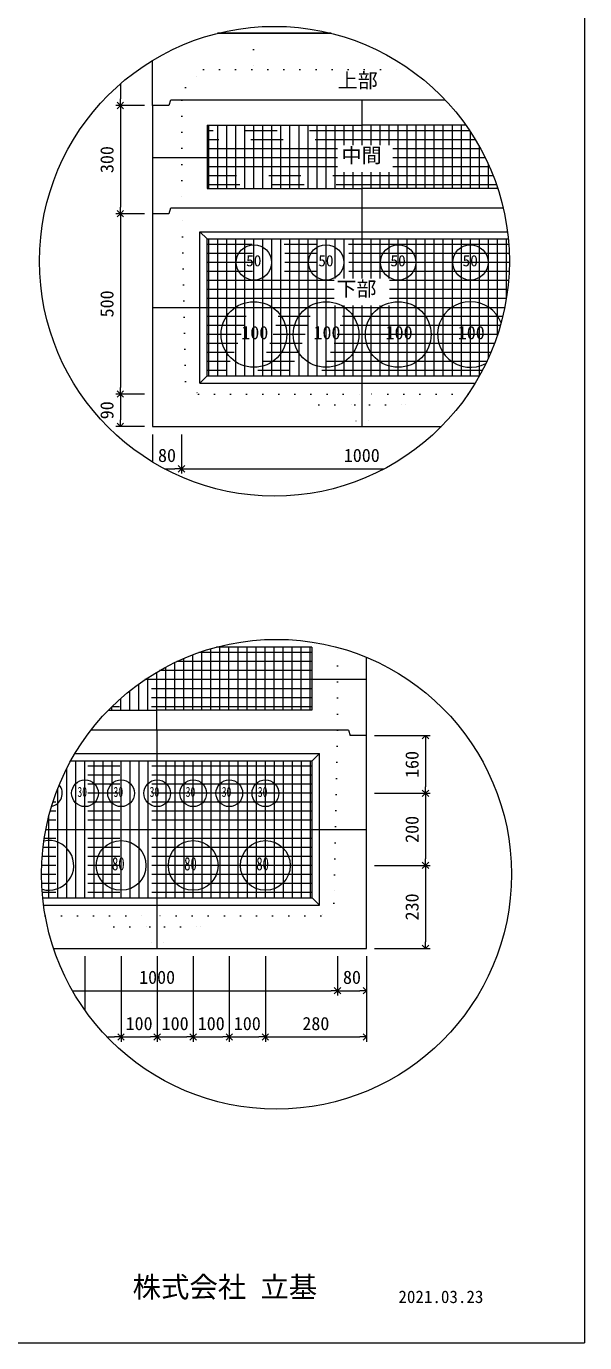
# Model space of a CAD drawing. Units: millimetres, scale not verified. Extents: x -9756 to 9756, y -4566 to 4566.
# Drawn here: x -5895 to -3685, y -3984 to 1229 of the extents above; entities that cross this region are included whole.
import ezdxf
from ezdxf.enums import TextEntityAlignment as Align

# ---------------------------------------------------------------- set-up
doc = ezdxf.new("R2010")
doc.units = ezdxf.units.MM
doc.header["$LTSCALE"] = 20
for name, pattern in [('DASHED1', [1.8, 1.2, -0.6]), ('USER2', [50.8, 31.75, -6.35, 6.35, -6.35]), ('USER5', [3.185, 0.01, -3.175])]:
    doc.linetypes.add(name, pattern=pattern)
for name, color, linetype, lineweight in [('0-2_waku', 7, 'Continuous', 18), ('0-3_gaikei', 7, 'Continuous', 18), ('0-4_kakure', 7, 'DASHED1', 5), ('0-5_sunpou', 7, 'Continuous', 18), ('0-7_hole', 7, 'Continuous', 18), ('0-8_uchigawa', 6, 'Continuous', 18), ('0-D_文字１', 7, 'Continuous', 18), ('0-E_コア部分\u3000寸法補助線3', 150, 'USER2', 18), ('0-F_コア部分\u3000寸法補助線2', 150, 'USER2', 18), ('1-0_コア部分\u3000中心補助線', 1, 'Continuous', 18), ('1-1_コア部分\u3000寸法補助線', 7, 'USER2', 5), ('1-2_uchigawa2', 6, 'USER2', 18)]:
    doc.layers.add(name, color=color, linetype=linetype, lineweight=lineweight)
doc.styles.add('ＭＳ ゴシック', font='')
doc.styles.get('ＭＳ ゴシック').set_extended_font_data('MS Gothic')

# ---------------------------------------------------------------- blocks, each defined once
blk = doc.blocks.new('_Open90')
at = {"layer": '0-5_sunpou', "lineweight": 5}
blk.add_line((0, 0), (-1, 0), dxfattribs=at)
blk.add_lwpolyline([(-0.5, 0.5), (0, 0), (-0.5, -0.5)], dxfattribs=at)

msp = doc.modelspace()

# ---------------------------------------------------------------- linework, layer by layer
at = {"layer": '0-2_waku'}
for p in [(-3684.67, 4565.84), (-9755.87, -3984.16)]:
    msp.add_line(p, (-3684.67, -3984.16), dxfattribs=at)
at = {"layer": '0-3_gaikei'}
for p, q in [((-5138.47, 1201.6), (-5031.25, 1201.6)), ((-5138.47, 1201.6), (-5031.25, 1201.6)), ((-5138.47, 1201.6), (-5031.25, 1201.6)), ((-4687.9, 1201.6), (-5138.47, 1201.6)), ((-5138.38, 1201.6), (-4687.9, 1201.6)), ((-5138.38, 1201.6), (-4687.9, 1201.6)), ((-5395.52, 915.89), (-5395.52, 1094.48)), ((-5395.52, 915.89), (-5395.52, -355.49)), ((-5331.23, 915.89), (-5395.52, 915.89)), ((-5331.23, 915.89), (-5395.52, 915.89)), ((-5324.09, 937.32), (-5331.23, 915.89)), ((-4565.76, 937.32), (-5322.87, 937.32)), ((-4236.45, 937.32), (-4566.98, 937.32)), ((-5331.23, 487.34), (-5395.52, 487.34)), ((-5331.23, 487.34), (-5395.52, 487.34)), ((-5324.09, 508.77), (-5331.23, 487.34)), ((-4565.76, 508.77), (-5322.87, 508.77)), ((-4006.87, 508.77), (-4566.98, 508.77)), ((-5395.52, -355.49), (-4252.09, -355.49)), ((-5395.52, -355.49), (-4252.09, -355.49)), ((-5395.52, -355.49), (-4252.09, -355.49)), ((-4548.92, -1979.61), (-4548.92, -1269.41)), ((-4620.34, -1558.2), (-4613.2, -1579.62)), ((-4548.92, -1579.62), (-4613.2, -1579.62))]:
    msp.add_line(p, q, dxfattribs=at)
for points in [[(-4620.34, -1558.2), (-5377.46, -1558.2), (-5639.48, -1558.2)], [(-5787.59, -2422.45), (-4548.92, -2422.45), (-4548.92, -1579.62)], [(-5769.44, -2422.45), (-4548.92, -2422.45), (-4548.92, -1579.62)]]:
    msp.add_lwpolyline(points, dxfattribs=at)
at = {"layer": '0-4_kakure', "linetype": 'USER5', "lineweight": 18}
for p, q in [((-4995.53, 1201.6), (-4995.53, 1225.64)), ((-4995.53, 1201.6), (-4995.53, 1058.74)), ((-5265.73, 987.32), (-5194.31, 1058.74)), ((-5194.31, 1058.74), (-4376.33, 1058.74)), ((-5265.73, 987.32), (-5280.02, 937.32)), ((-5280.02, 937.32), (-5280.02, 508.77)), ((-5265.27, -176.92), (-5280.02, 508.77)), ((-5265.27, -176.92), (-5214.19, -226.92)), ((-5214.19, -226.92), (-4565.76, -226.92)), ((-4737.18, -269.78), (-4780.04, -226.92)), ((-4145.85, -226.92), (-4565.76, -226.92)), ((-4394.34, -269.78), (-4351.48, -226.92)), ((-4737.18, -269.78), (-4594.33, -269.78)), ((-4594.33, -269.78), (-4588.62, -355.49)), ((-4537.19, -269.78), (-4542.9, -355.49)), ((-4537.19, -269.78), (-4394.34, -269.78)), ((-4663.2, -1558.2), (-4663.2, -1230.56)), ((-4663.2, -1558.2), (-4677.94, -2243.89)), ((-5820.37, -2293.88), (-5377.45, -2293.88)), ((-5548.88, -2336.74), (-5591.73, -2293.88)), ((-4729.03, -2293.88), (-5377.45, -2293.88)), ((-5206.03, -2336.74), (-5163.18, -2293.88)), ((-4677.94, -2243.89), (-4729.03, -2293.88)), ((-5548.88, -2336.74), (-5406.02, -2336.74)), ((-5406.02, -2336.74), (-5400.31, -2422.45)), ((-5348.88, -2336.74), (-5354.6, -2422.45)), ((-5348.88, -2336.74), (-5206.03, -2336.74))]:
    msp.add_line(p, q, dxfattribs=at)
at = {"layer": '0-5_sunpou', "color": 150}
for p, q in [((-5523.11, 1001.44), (-5523.11, 941.61)), ((-5426.94, 915.89), (-5541.68, 915.89)), ((-5458.37, 915.89), (-5541.68, 915.89)), ((-5523.11, 890.18), (-5523.11, 513.05)), ((-5426.94, 487.34), (-5541.68, 487.34)), ((-5426.94, 487.34), (-5541.68, 487.34)), ((-5523.11, 461.62), (-5523.11, -201.21)), ((-5426.94, -226.92), (-5541.68, -226.92)), ((-5458.37, -226.92), (-5541.68, -226.92)), ((-5523.11, -252.63), (-5523.11, -329.77)), ((-5426.94, -355.49), (-5541.68, -355.49)), ((-5395.52, -386.91), (-5395.52, -496.46)), ((-5281.24, -386.91), (-5281.24, -541.79)), ((-5281.24, -386.91), (-5281.24, -541.79)), ((-5348.33, -523.22), (-5306.95, -523.22)), ((-5255.52, -523.22), (-4478.05, -523.22)), ((-4517.49, -1579.62), (-4296.64, -1579.62)), ((-4315.21, -1605.34), (-4315.21, -1782.47)), ((-4517.49, -1808.19), (-4296.64, -1808.19)), ((-4517.49, -1808.19), (-4296.64, -1808.19)), ((-4315.21, -1833.9), (-4315.21, -2068.18)), ((-4517.49, -2093.89), (-4296.64, -2093.89)), ((-4517.49, -2093.89), (-4296.64, -2093.89)), ((-4315.21, -2119.6), (-4315.21, -2396.74)), ((-4517.49, -2422.45), (-4296.64, -2422.45)), ((-5663.16, -2453.88), (-5663.16, -2667.76)), ((-5520.31, -2453.88), (-5520.31, -2792.07)), ((-5520.31, -2453.88), (-5520.31, -2792.07)), ((-5377.45, -2453.88), (-5377.45, -2792.07)), ((-5377.45, -2453.88), (-5377.45, -2792.07)), ((-5234.6, -2453.88), (-5234.6, -2792.07)), ((-5234.6, -2453.88), (-5234.6, -2792.07)), ((-5091.75, -2453.88), (-5091.75, -2792.07)), ((-5091.75, -2453.88), (-5091.75, -2792.07)), ((-4948.9, -2453.88), (-4948.9, -2792.07)), ((-4948.9, -2453.88), (-4948.9, -2792.07)), ((-4663.2, -2453.88), (-4663.2, -2608.75)), ((-4663.2, -2453.88), (-4663.2, -2608.75)), ((-4548.92, -2453.88), (-4548.92, -2608.75)), ((-4548.92, -2453.88), (-4548.92, -2792.07)), ((-5712.7, -2590.18), (-4688.91, -2590.18)), ((-4637.49, -2590.18), (-4574.63, -2590.18)), ((-5575.59, -2773.5), (-5546.02, -2773.5)), ((-5494.59, -2773.5), (-5403.17, -2773.5)), ((-5351.74, -2773.5), (-5260.32, -2773.5)), ((-5208.89, -2773.5), (-5117.46, -2773.5)), ((-5066.04, -2773.5), (-4974.61, -2773.5)), ((-4923.19, -2773.5), (-4574.63, -2773.5))]:
    msp.add_line(p, q, dxfattribs=at)
for centre in [(-4913.19, 299.01), (-4904.84, -2128.91)]:
    msp.add_circle(centre, 930.28, dxfattribs=at)
at = {"layer": '0-7_hole'}
for centre, radius in [((-4994.31, 294.49), 70), ((-4708.61, 294.49), 70), ((-4422.91, 294.49), 70), ((-4137.2, 294.49), 70), ((-4994.31, 8.78), 130), ((-4708.61, 8.78), 130), ((-4422.91, 8.78), 130), ((-5663.16, -1808.19), 52.85), ((-5520.31, -1808.19), 52.85), ((-5377.45, -1808.19), 52.85), ((-5234.6, -1808.19), 52.85), ((-5091.75, -1808.19), 52.85), ((-4948.9, -1808.19), 52.85), ((-5520.31, -2093.89), 98.57), ((-5234.6, -2093.89), 98.57), ((-4948.9, -2093.89), 98.57)]:
    msp.add_circle(centre, radius, dxfattribs=at)
for centre, radius, start, end in [((-4137.2, 8.78), 130, 20.66629, 298.32089), ((-5806.01, -1808.19), 52.85, 281.59033, 39.2294), ((-5806.01, -2093.89), 98.57, 253.99064, 101.55918)]:
    msp.add_arc(centre, radius, start, end, dxfattribs=at)
at = {"layer": '0-8_uchigawa'}
for p, q in [((-5208.59, 415.91), (-5180.02, 387.34)), ((-5208.59, -184.07), (-5208.59, 415.91)), ((-5180.02, 387.34), (-4565.76, 387.34)), ((-5180.02, -155.5), (-5180.02, 387.34)), ((-4565.76, 387.34), (-3987.11, 387.34)), ((-5208.59, -184.07), (-5180.02, -155.5)), ((-5180.02, -155.5), (-4101.5, -155.5)), ((-5208.59, -184.07), (-4118.17, -184.07)), ((-4734.62, -2251.03), (-4734.62, -1651.05)), ((-4763.19, -2222.46), (-4763.19, -1679.62)), ((-5830.4, -2222.46), (-4763.19, -2222.46)), ((-4734.62, -2251.03), (-4763.19, -2222.46)), ((-5827.06, -2251.03), (-4734.62, -2251.03))]:
    msp.add_line(p, q, dxfattribs=at)
for points in [[(-5208.59, 415.91), (-4565.76, 415.91), (-3990.28, 415.91)], [(-5719.43, -1679.62), (-5377.45, -1679.62), (-4763.19, -1679.62), (-4734.62, -1651.05)], [(-5703, -1651.05), (-5377.45, -1651.05), (-4734.62, -1651.05)]]:
    msp.add_lwpolyline(points, dxfattribs=at)
at = {"layer": '0-E_コア部分\u3000寸法補助線3'}
for p, q in [((-5172.88, 587.33), (-5172.88, 837.32)), ((-5101.45, 587.33), (-5101.45, 837.32)), ((-5030.03, 587.33), (-5030.03, 837.32)), ((-4958.6, 587.33), (-4958.6, 837.32)), ((-4887.18, 587.33), (-4887.18, 837.32)), ((-4815.75, 587.33), (-4815.75, 837.32)), ((-4744.32, 587.33), (-4744.32, 837.32)), ((-4672.9, 587.33), (-4672.9, 837.32)), ((-4601.47, 758.41), (-4601.47, 837.32)), ((-4530.05, 758.41), (-4530.05, 837.32)), ((-4458.62, 758.41), (-4458.62, 837.32)), ((-4387.19, 587.33), (-4387.19, 837.32)), ((-4315.77, 587.33), (-4315.77, 837.32)), ((-4244.34, 587.33), (-4244.34, 837.32)), ((-4172.92, 587.33), (-4172.92, 837.32)), ((-4662.97, 744.47), (-5180.02, 744.47)), ((-4096.5, 744.47), (-4444.41, 744.47)), ((-4101.49, 587.33), (-4101.49, 753.51)), ((-4662.97, 673.04), (-5180.02, 673.04)), ((-4601.47, 587.33), (-4601.47, 651.47)), ((-4530.05, 587.33), (-4530.05, 651.47)), ((-4458.62, 587.33), (-4458.62, 651.47)), ((-4061.42, 673.04), (-4444.41, 673.04)), ((-4030.07, 587.33), (-4030.07, 591.43)), ((-3985.32, 365.91), (-5180.02, 365.91)), ((-5172.88, -155.5), (-5172.88, 387.34)), ((-5101.45, -155.5), (-5101.45, 387.34)), ((-5030.03, -155.5), (-5030.03, 387.34)), ((-4958.6, -155.5), (-4958.6, 387.34)), ((-4887.18, -155.5), (-4887.18, 387.34)), ((-4815.75, -155.5), (-4815.75, 387.34)), ((-4744.32, -155.5), (-4744.32, 387.34)), ((-4672.9, 231.05), (-4672.9, 387.34)), ((-4601.47, 231.05), (-4601.47, 387.34)), ((-4530.05, 231.05), (-4530.05, 387.34)), ((-4458.62, 231.05), (-4458.62, 387.34)), ((-4387.19, -155.5), (-4387.19, 387.34)), ((-4315.77, -155.5), (-4315.77, 387.34)), ((-4244.34, -155.5), (-4244.34, 387.34)), ((-4172.92, -155.5), (-4172.92, 387.34)), ((-4101.49, -155.5), (-4101.49, 387.34)), ((-4030.07, 6.59), (-4030.07, 387.34)), ((-3982.92, 294.49), (-5180.02, 294.49)), ((-4676.12, 223.06), (-5180.02, 223.06)), ((-3986.02, 223.06), (-4457.55, 223.06)), ((-4676.12, 151.64), (-5180.02, 151.64)), ((-4672.9, -155.5), (-4672.9, 124.1)), ((-4601.47, -155.5), (-4601.47, 124.1)), ((-4530.05, -155.5), (-4530.05, 124.1)), ((-4458.62, -155.5), (-4458.62, 124.1)), ((-3994.66, 151.64), (-4457.55, 151.64)), ((-4009.01, 80.21), (-5180.02, 80.21)), ((-4029.34, 8.78), (-5180.02, 8.78)), ((-4056.09, -62.64), (-5180.02, -62.64)), ((-4089.87, -134.07), (-5180.02, -134.07)), ((-5200.11, -1479.63), (-5200.11, -1246.73)), ((-5128.68, -1479.63), (-5128.68, -1229.64)), ((-5057.26, -1479.63), (-5057.26, -1229.64)), ((-4985.83, -1479.63), (-4985.83, -1229.64)), ((-4914.4, -1479.63), (-4914.4, -1229.64)), ((-4842.98, -1479.63), (-4842.98, -1229.64)), ((-4771.55, -1479.63), (-4771.55, -1229.64)), ((-5271.53, -1479.63), (-5271.53, -1273.95)), ((-5414.39, -1479.63), (-5414.39, -1350.59)), ((-4764.41, -1322.49), (-5368.64, -1322.49)), ((-5342.96, -1479.63), (-5342.96, -1308.26)), ((-5485.81, -1479.63), (-5485.81, -1402.35)), ((-4764.41, -1393.92), (-5475.11, -1393.92)), ((-5557.24, -1479.63), (-5557.24, -1465.74)), ((-4763.19, -1701.05), (-5730.88, -1701.05)), ((-5698.87, -2222.46), (-5698.87, -1679.62)), ((-5627.44, -2222.46), (-5627.44, -1679.62)), ((-5556.02, -2222.46), (-5556.02, -1679.62)), ((-5484.59, -2222.46), (-5484.59, -1679.62)), ((-5413.17, -2222.46), (-5413.17, -1679.62)), ((-5341.74, -2222.46), (-5341.74, -1679.62)), ((-5270.32, -2222.46), (-5270.32, -1679.62)), ((-5198.89, -2222.46), (-5198.89, -1679.62)), ((-5127.46, -2222.46), (-5127.46, -1679.62)), ((-5056.04, -2222.46), (-5056.04, -1679.62)), ((-4984.61, -2222.46), (-4984.61, -1679.62)), ((-4913.19, -2222.46), (-4913.19, -1679.62)), ((-4841.76, -2222.46), (-4841.76, -1679.62)), ((-4770.33, -2222.46), (-4770.33, -1679.62)), ((-4763.19, -1772.47), (-5764.12, -1772.47)), ((-5770.3, -2222.46), (-5770.3, -1787.74)), ((-4763.19, -1843.9), (-5790.38, -1843.9)), ((-4763.19, -1915.33), (-5810.26, -1915.33)), ((-4763.19, -1986.75), (-5824.19, -1986.75)), ((-4763.19, -2058.18), (-5832.42, -2058.18)), ((-4763.19, -2129.6), (-5835.11, -2129.6)), ((-4763.19, -2201.03), (-5832.31, -2201.03))]:
    msp.add_line(p, q, dxfattribs=at)
at = {"layer": '0-F_コア部分\u3000寸法補助線2'}
for p, q in [((-5137.17, 587.33), (-5137.17, 837.32)), ((-5065.74, 587.33), (-5065.74, 837.32)), ((-4994.31, 587.33), (-4994.31, 837.32)), ((-4922.89, 587.33), (-4922.89, 837.32)), ((-4780.04, 587.33), (-4780.04, 837.32)), ((-4637.19, 758.41), (-4637.19, 837.32)), ((-4494.33, 758.41), (-4494.33, 837.32)), ((-4351.48, 587.33), (-4351.48, 837.32)), ((-4208.63, 587.33), (-4208.63, 837.32)), ((-4117.02, 780.18), (-5180.02, 780.18)), ((-4065.78, 587.33), (-4065.78, 682.83)), ((-4046.61, 637.33), (-5180.02, 637.33)), ((-4637.19, 587.33), (-4637.19, 651.47)), ((-4494.33, 587.33), (-4494.33, 651.47)), ((-5065.74, -155.5), (-5065.74, 387.34)), ((-4994.31, -155.5), (-4994.31, 387.34)), ((-4922.89, -155.5), (-4922.89, 387.34)), ((-4780.04, -155.5), (-4780.04, 387.34)), ((-4637.19, 231.05), (-4637.19, 387.34)), ((-4494.33, 231.05), (-4494.33, 387.34)), ((-4351.48, -155.5), (-4351.48, 387.34)), ((-4208.63, -155.5), (-4208.63, 387.34)), ((-4065.78, -84.8), (-4065.78, 387.34)), ((-3983.43, 330.2), (-5180.02, 330.2)), ((-4676.12, 187.35), (-5180.02, 187.35)), ((-3989.64, 187.35), (-4457.55, 187.35)), ((-4637.19, -155.5), (-4637.19, 124.1)), ((-4494.33, -155.5), (-4494.33, 124.1)), ((-4018.4, 44.5), (-5180.02, 44.5)), ((-4072.05, -98.35), (-5180.02, -98.35)), ((-5164.39, -1479.63), (-5164.39, -1235.57)), ((-5021.54, -1479.63), (-5021.54, -1229.64)), ((-4878.69, -1479.63), (-4878.69, -1229.64)), ((-5307.25, -1479.63), (-5307.25, -1290.17)), ((-4764.41, -1286.78), (-5300.1, -1286.78)), ((-5450.1, -1479.63), (-5450.1, -1375.18)), ((-4764.41, -1429.63), (-5518.37, -1429.63)), ((-5734.58, -2222.46), (-5734.58, -1708.27)), ((-5591.73, -2222.46), (-5591.73, -1679.62)), ((-5448.88, -2222.46), (-5448.88, -1679.62)), ((-5306.03, -2222.46), (-5306.03, -1679.62)), ((-5163.18, -2222.46), (-5163.18, -1679.62)), ((-5020.33, -2222.46), (-5020.33, -1679.62)), ((-4877.47, -2222.46), (-4877.47, -1679.62)), ((-4763.19, -1736.76), (-5748.42, -1736.76)), ((-5806.01, -2222.46), (-5806.01, -1898.03)), ((-4763.19, -1879.61), (-5801.09, -1879.61)), ((-4763.19, -2022.47), (-5829, -2022.47)), ((-4763.19, -2165.32), (-5834.4, -2165.32))]:
    msp.add_line(p, q, dxfattribs=at)
at = {"layer": '1-0_コア部分\u3000中心補助線'}
for p, q in [((-4565.76, 758.41), (-4565.76, 937.32)), ((-4662.97, 708.76), (-5395.52, 708.76)), ((-4078.01, 708.76), (-4444.41, 708.76)), ((-4565.76, 508.77), (-4565.76, 651.47)), ((-4565.76, 231.05), (-4565.76, 508.77)), ((-5394.3, 115.92), (-4001.11, 115.92)), ((-4565.76, -355.49), (-4565.76, 124.1)), ((-5378.67, -1558.2), (-5378.67, -1328.35)), ((-4551.35, -1358.2), (-5425.83, -1358.2)), ((-5377.45, -2422.45), (-5377.45, -1558.2)), ((-5817.95, -1951.04), (-4548.91, -1951.04))]:
    msp.add_line(p, q, dxfattribs=at)
at = {"layer": '1-1_コア部分\u3000寸法補助線'}
for p, q in [((-5137.17, 587.33), (-5137.17, 837.32)), ((-4994.31, 587.33), (-4994.31, 837.32)), ((-4851.46, 587.33), (-4851.46, 837.32)), ((-4708.61, 587.33), (-4708.61, 837.32)), ((-4422.91, 587.33), (-4422.91, 837.32)), ((-4280.06, 587.33), (-4280.06, 837.32)), ((-4139.72, 815.9), (-5180.02, 815.9)), ((-4137.2, 587.33), (-4137.2, 812.11)), ((-4033.5, 601.62), (-5180.02, 601.62)), ((-5137.17, -155.5), (-5137.17, 387.34)), ((-4994.31, -155.5), (-4994.31, 387.34)), ((-4851.46, -155.5), (-4851.46, 387.34)), ((-4708.61, -155.5), (-4708.61, 387.34)), ((-4422.91, -155.5), (-4422.91, 387.34)), ((-4280.06, -155.5), (-4280.06, 387.34)), ((-4137.2, -155.5), (-4137.2, 387.34)), ((-3994.35, 153.55), (-3994.35, 387.34)), ((-3983.78, 258.77), (-5180.02, 258.77)), ((-4041.88, -26.93), (-5180.02, -26.93)), ((-4764.41, -1251.07), (-5212.75, -1251.07)), ((-5092.97, -1479.63), (-5092.97, -1229.64)), ((-4950.12, -1479.63), (-4950.12, -1229.64)), ((-4807.27, -1479.63), (-4807.27, -1229.64)), ((-5235.82, -1479.63), (-5235.82, -1259.5)), ((-5521.52, -1479.63), (-5521.52, -1432.41)), ((-4764.41, -1465.34), (-5556.83, -1465.34)), ((-5663.16, -2222.46), (-5663.16, -1679.62)), ((-5520.31, -2222.46), (-5520.31, -1679.62)), ((-5234.6, -2222.46), (-5234.6, -1679.62)), ((-5091.75, -2222.46), (-5091.75, -1679.62)), ((-4948.9, -2222.46), (-4948.9, -1679.62)), ((-4806.05, -2222.46), (-4806.05, -1679.62)), ((-4763.19, -1808.19), (-5778.08, -1808.19)), ((-5806.01, -2222.46), (-5806.01, -1898.03)), ((-4763.19, -2093.89), (-5834.45, -2093.89))]:
    msp.add_line(p, q, dxfattribs=at)
at = {"layer": '1-2_uchigawa2'}
for p, q in [((-5180.02, 837.32), (-4565.76, 837.32)), ((-5180.02, 837.32), (-5180.02, 587.33)), ((-4154.48, 837.32), (-4565.76, 837.32)), ((-5180.02, 587.33), (-4565.76, 587.33)), ((-4028.72, 587.33), (-4565.76, 587.33)), ((-4764.41, -1229.64), (-5143.02, -1229.64)), ((-4764.41, -1229.64), (-4764.41, -1479.63)), ((-5571.06, -1479.63), (-5378.67, -1479.63)), ((-4764.41, -1479.63), (-5378.67, -1479.63))]:
    msp.add_line(p, q, dxfattribs=at)

# ---------------------------------------------------------------- block references
at = {"layer": '0-5_sunpou', "xscale": 25.7133, "yscale": 25.7133}
for p, rotation in [((-5523.11, 915.89), 270), ((-5523.11, 915.89), 90), ((-5523.11, 487.34), 270), ((-5523.11, 487.34), 90), ((-5523.11, -226.92), 270), ((-5523.11, -226.92), 90), ((-5523.11, -355.49), 270), ((-5281.24, -523.22), 180), ((-4315.21, -1579.62), 90), ((-4315.21, -1808.19), 270), ((-4315.21, -1808.19), 90), ((-4315.21, -2093.89), 270), ((-4315.21, -2093.89), 90), ((-4315.21, -2422.45), 270), ((-4663.2, -2590.18), 180), ((-5520.31, -2773.5), 180), ((-5377.45, -2773.5), 180), ((-5234.6, -2773.5), 180), ((-5091.75, -2773.5), 180), ((-4948.9, -2773.5), 180)]:
    msp.add_blockref('_Open90', p, dxfattribs=dict(at, rotation=rotation))
for p in [(-5281.24, -523.22), (-4663.2, -2590.18), (-4548.92, -2590.18), (-5520.31, -2773.5), (-5377.45, -2773.5), (-5234.6, -2773.5), (-5091.75, -2773.5), (-4948.9, -2773.5), (-4548.92, -2773.5)]:
    msp.add_blockref('_Open90', p, dxfattribs=at)

# ---------------------------------------------------------------- texts
at = {"layer": '0-5_sunpou', "style": 'ＭＳ ゴシック'}
for s, p in [('300', (-5534.54, 648.05)), ('500', (-5534.54, 76.64)), ('90', (-5534.54, -326.92)), ('160', (-4326.64, -1747.48)), ('200', (-4326.64, -2004.61)), ('230', (-4326.64, -2311.74))]:
    msp.add_text(s, height=52.36, rotation=90, dxfattribs=at).set_placement(p, align=Align.BOTTOM_LEFT)
for s, p in [('80', (-5374.09, -511.79)), ('1000', (-4638.4, -511.79)), ('1000', (-5448.88, -2578.76)), ('80', (-4641.77, -2578.76)), ('100', (-5502.45, -2762.07)), ('100', (-5359.6, -2762.07)), ('100', (-5216.75, -2762.07)), ('100', (-5073.89, -2762.07)), ('280', (-4802.48, -2762.07))]:
    msp.add_text(s, height=52.36, dxfattribs=at).set_placement(p, align=Align.BOTTOM_LEFT)
at = {"layer": '0-D_文字１', "style": 'ＭＳ ゴシック'}
for s, height, p in [('上部', 58.18, (-4662.59, 968.2)), ('中間', 58.18, (-4647.27, 671.64)), ('50', 44.51, (-5025.16, 265.43)), ('50', 44.51, (-4739.45, 265.43)), ('50', 44.51, (-4453.75, 265.43)), ('50', 44.51, (-4168.05, 265.43)), ('下部', 58.18, (-4667.57, 143.39)), ('100', 52.36, (-5044.23, -25.76)), ('100', 52.36, (-4758.53, -25.76)), ('100', 52.36, (-4472.83, -25.76)), ('100', 52.36, (-4187.12, -25.76)), ('株式会社 立基', 82.47, (-5474.73, -3829.71)), ('2021.03.23', 49.48, (-4422.17, -3842.04))]:
    msp.add_text(s, height=height, dxfattribs=at).set_placement(p, align=Align.BOTTOM_LEFT)
at = {"layer": '0-D_文字１', "style": 'ＭＳ ゴシック', "width": 0.7}
for s, height, p in [('30', 40.06, (-5693.16, -1834.66)), ('30', 40.06, (-5550.31, -1834.66)), ('30', 40.06, (-5407.46, -1834.66)), ('30', 40.06, (-5264.61, -1834.66)), ('30', 40.06, (-5121.76, -1834.66)), ('30', 40.06, (-4978.91, -1834.66)), ('80', 52.36, (-5556.12, -2129.15)), ('80', 52.36, (-5270.42, -2129.15)), ('80', 52.36, (-4984.71, -2129.15))]:
    msp.add_text(s, height=height, dxfattribs=at).set_placement(p, align=Align.BOTTOM_LEFT)

doc.saveas('drawing.dxf')
